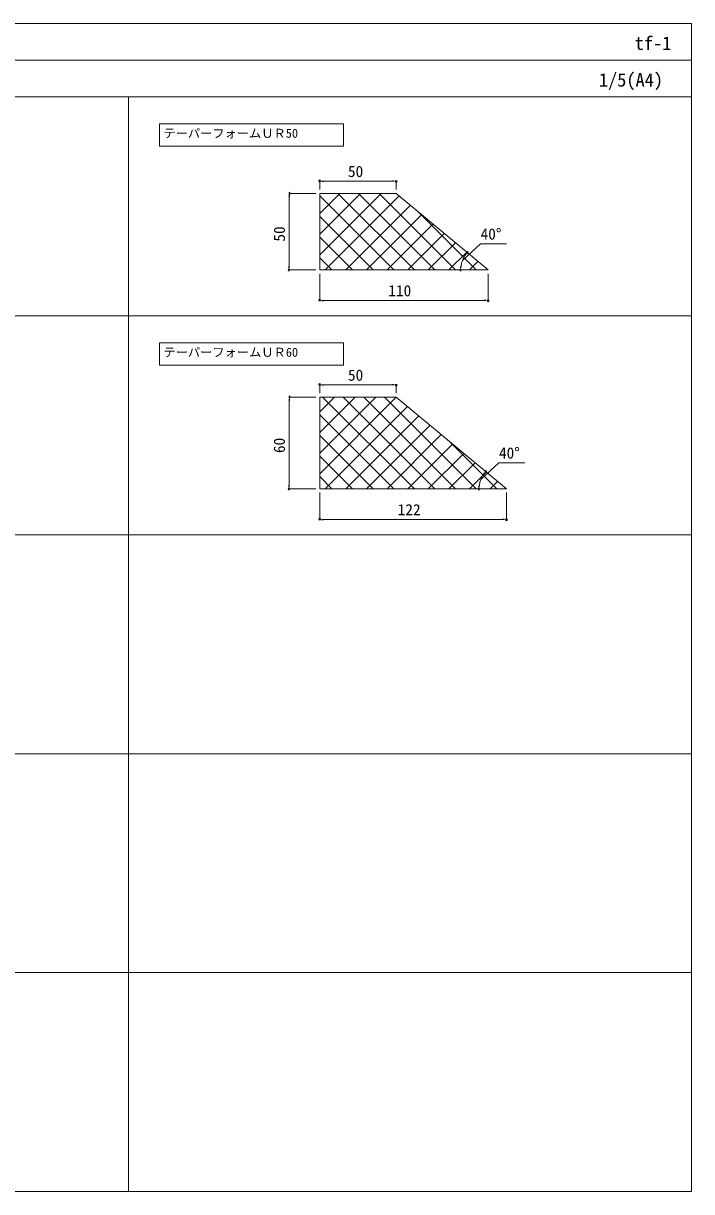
# Model space of a CAD drawing. Units: millimetres on the paper. Extents: x -552 to 552, y -382 to 382.
# Drawn here: x 115 to 552, y -382 to 382 of the extents above; entities that cross this region are included whole.
import ezdxf
from ezdxf.enums import TextEntityAlignment as Align

# ---------------------------------------------------------------- set-up
doc = ezdxf.new("R2010")
doc.units = ezdxf.units.MM
for name, color, linetype, lineweight in [('0-0_0', 7, 'Continuous', 25), ('0-1_WAKU', 7, 'Continuous', 18), ('0-3_MOJI', 7, 'Continuous', 18), ('0-4_sunpo', 7, 'Continuous', 18), ('0-5_HATCH', 9, 'Continuous', 18), ('0-6_dannnetu', 6, 'Continuous', 18)]:
    doc.layers.add(name, color=color, linetype=linetype, lineweight=lineweight)
doc.styles.add('ＭＳ ゴシック', font='')
doc.styles.get('ＭＳ ゴシック').set_extended_font_data('MS Gothic')

msp = doc.modelspace()

# ---------------------------------------------------------------- linework, layer by layer
at = {"layer": '0-0_0', "lineweight": 18}
for p, q in [((-551.971, 358.008), (552.029, 358.008)), ((184.029, 334.008), (184.029, -381.992)), ((-551.971, 190.808), (552.029, 190.808)), ((-551.971, 47.608), (552.029, 47.608)), ((-551.971, -95.592), (552.029, -95.592)), ((-551.971, -238.792), (552.029, -238.792))]:
    msp.add_line(p, q, dxfattribs=at)
at = {"layer": '0-0_0'}
for p, q in [((308.404, 278.808), (309.654, 278.808)), ((310.279, 278.808), (311.529, 278.808)), ((357.779, 278.808), (356.529, 278.808)), ((359.654, 278.808), (358.404, 278.808)), ((289.029, 271.433), (289.029, 270.183)), ((289.029, 269.558), (289.029, 268.308)), ((404.626, 231.187), (403.895, 230.173)), ((405.722, 232.709), (404.992, 231.695)), ((289.029, 222.058), (289.029, 223.308)), ((401.32, 222.055), (401.408, 223.302)), ((289.029, 220.183), (289.029, 221.433)), ((401.188, 220.185), (401.276, 221.432)), ((308.404, 200.808), (309.654, 200.808)), ((310.279, 200.808), (311.529, 200.808)), ((417.779, 200.808), (416.529, 200.808)), ((419.654, 200.808), (418.404, 200.808)), ((308.404, 145.608), (309.654, 145.608)), ((310.279, 145.608), (311.529, 145.608)), ((357.779, 145.608), (356.529, 145.608)), ((359.654, 145.608), (358.404, 145.608)), ((289.029, 138.233), (289.029, 136.983)), ((289.029, 136.358), (289.029, 135.108)), ((416.626, 87.987), (415.895, 86.973)), ((417.722, 89.509), (416.992, 88.495)), ((289.029, 78.858), (289.029, 80.108)), ((289.029, 76.983), (289.029, 78.233)), ((413.188, 76.985), (413.276, 78.232)), ((413.32, 78.855), (413.408, 80.102)), ((308.404, 57.608), (309.654, 57.608)), ((310.279, 57.608), (311.529, 57.608)), ((429.779, 57.608), (428.529, 57.608)), ((431.654, 57.608), (430.404, 57.608))]:
    msp.add_line(p, q, dxfattribs=at)
for centre, start, end in [((309.029, 278.808), 0, 180), ((359.029, 278.808), 180, 0), ((289.029, 270.808), 270, 90), ((405.357, 232.202), 234.22196, 54.22196), ((289.029, 220.808), 90, 270), ((401.232, 220.808), 85.97247, 265.97247), ((309.029, 200.808), 0, 180), ((419.029, 200.808), 180, 0), ((309.029, 145.608), 0, 180), ((359.029, 145.608), 180, 0), ((289.029, 137.608), 270, 90), ((417.357, 89.002), 234.22196, 54.22196), ((289.029, 77.608), 90, 270), ((413.232, 77.608), 85.97247, 265.97247), ((309.029, 57.608), 0, 180), ((431.029, 57.608), 180, 0)]:
    msp.add_arc(centre, 0.625, start, end, dxfattribs=at)
at = {"layer": '0-1_WAKU'}
for points in [[(552.029, 334.008), (-551.971, 334.008), (-551.971, 382.008), (552.029, 382.008)], [(-551.971, -381.992), (552.029, -381.992), (552.029, 382.008), (-551.971, 382.008)]]:
    msp.add_lwpolyline(points, close=True, dxfattribs=at)
at = {"layer": '0-3_MOJI'}
for points in [[(204.313, 316.238), (324.522, 316.238), (324.522, 301.657), (204.313, 301.657)], [(204.313, 173.038), (324.522, 173.038), (324.522, 158.457), (204.313, 158.457)]]:
    msp.add_lwpolyline(points, close=True, dxfattribs=at)
at = {"layer": '0-4_sunpo'}
for p, q in [((309.029, 273.308), (309.029, 278.808)), ((311.529, 278.808), (356.529, 278.808)), ((359.029, 273.308), (359.029, 278.808)), ((306.529, 270.808), (289.029, 270.808)), ((289.029, 268.308), (289.029, 223.308)), ((306.529, 220.808), (289.029, 220.808)), ((309.029, 218.308), (309.029, 200.808)), ((419.029, 218.308), (419.029, 200.808)), ((311.529, 200.808), (416.529, 200.808)), ((309.029, 140.108), (309.029, 145.608)), ((311.529, 145.608), (356.529, 145.608)), ((359.029, 140.108), (359.029, 145.608)), ((306.529, 137.608), (289.029, 137.608)), ((289.029, 135.108), (289.029, 80.108)), ((306.529, 77.608), (289.029, 77.608)), ((309.029, 75.108), (309.029, 57.608)), ((431.029, 75.108), (431.029, 57.608)), ((311.529, 57.608), (428.529, 57.608))]:
    msp.add_line(p, q, dxfattribs=at)
for points in [[(402.295, 226.867), (414.088, 237.893), (431.086, 237.893)], [(414.295, 83.667), (426.088, 94.693), (443.086, 94.693)]]:
    msp.add_lwpolyline(points, dxfattribs=at)
for centre in [(419.029, 220.808), (431.029, 77.608)]:
    msp.add_arc(centre, 17.797, 148.24949, 171.94494, dxfattribs=at)
at = {"layer": '0-5_HATCH'}
for p, q in [((309.029, 257.608), (322.23, 270.808)), ((309.029, 244.137), (335.7, 270.808)), ((309.029, 230.667), (349.17, 270.808)), ((357.414, 220.808), (309.029, 269.193)), ((312.641, 220.808), (360.999, 269.167)), ((370.885, 220.808), (320.885, 270.808)), ((384.355, 220.808), (334.355, 270.808)), ((397.826, 220.808), (347.826, 270.808)), ((326.111, 220.808), (368.347, 263.044)), ((343.944, 220.808), (309.029, 255.723)), ((339.581, 220.808), (375.694, 256.921)), ((411.296, 220.808), (372.63, 259.474)), ((353.052, 220.808), (383.042, 250.798)), ((366.522, 220.808), (390.389, 244.675)), ((330.474, 220.808), (309.029, 242.253)), ((379.993, 220.808), (397.736, 238.552)), ((393.463, 220.808), (405.084, 232.429)), ((317.003, 220.808), (309.029, 228.782)), ((406.933, 220.808), (412.431, 226.306)), ((309.029, 127.878), (318.759, 137.608)), ((309.029, 114.408), (332.23, 137.608)), ((309.029, 100.937), (345.7, 137.608)), ((309.029, 87.467), (359.106, 137.544)), ((370.885, 77.608), (310.885, 137.608)), ((384.355, 77.608), (324.355, 137.608)), ((397.826, 77.608), (337.826, 137.608)), ((411.296, 77.608), (351.296, 137.608)), ((312.641, 77.608), (366.454, 131.421)), ((357.414, 77.608), (309.029, 125.993)), ((326.111, 77.608), (373.801, 125.298)), ((339.581, 77.608), (381.149, 119.175)), ((343.944, 77.608), (309.029, 112.523)), ((353.052, 77.608), (388.496, 113.052)), ((424.766, 77.608), (393.453, 108.922)), ((366.522, 77.608), (395.844, 106.929)), ((379.993, 77.608), (403.191, 100.807)), ((330.474, 77.608), (309.029, 99.053)), ((393.463, 77.608), (410.538, 94.684)), ((317.003, 77.608), (309.029, 85.582)), ((406.933, 77.608), (417.886, 88.561)), ((420.404, 77.608), (425.233, 82.438))]:
    msp.add_line(p, q, dxfattribs=at)
at = {"layer": '0-6_dannnetu'}
for points in [[(419.029, 220.808), (309.029, 220.808), (309.029, 270.808), (359.029, 270.808)], [(431.029, 77.608), (309.029, 77.608), (309.029, 137.608), (359.029, 137.608)]]:
    msp.add_lwpolyline(points, close=True, dxfattribs=at)

# ---------------------------------------------------------------- texts
at = {"layer": '0-1_WAKU', "style": 'ＭＳ ゴシック'}
for s, p in [('tf-1', (514.841, 362.008)), ('1/5(A4)', (491.45, 338.008))]:
    msp.add_text(s, height=8.798, dxfattribs=at).set_placement(p, align=Align.BOTTOM_LEFT)
at = {"layer": '0-3_MOJI', "style": 'ＭＳ ゴシック'}
for s, p in [('テーパーフォームＵＲ50', (206.913, 305.432)), ('テーパーフォームＵＲ60', (206.913, 162.232))]:
    msp.add_text(s, height=5.865, dxfattribs=at).set_placement(p, align=Align.BOTTOM_LEFT)
at = {"layer": '0-4_sunpo', "style": 'ＭＳ ゴシック'}
for s, p in [('50', (327.506, 279.308)), ('40°', (414.182, 238.393)), ('110', (353.902, 201.308)), ('50', (327.506, 146.108)), ('40°', (426.182, 95.193)), ('122', (360.004, 58.108))]:
    msp.add_text(s, height=7.331, dxfattribs=at).set_placement(p, align=Align.BOTTOM_LEFT)
for s, p in [('50', (288.529, 239.285)), ('60', (288.529, 101.009))]:
    msp.add_text(s, height=7.331, rotation=90, dxfattribs=at).set_placement(p, align=Align.BOTTOM_LEFT)

doc.saveas('drawing.dxf')
